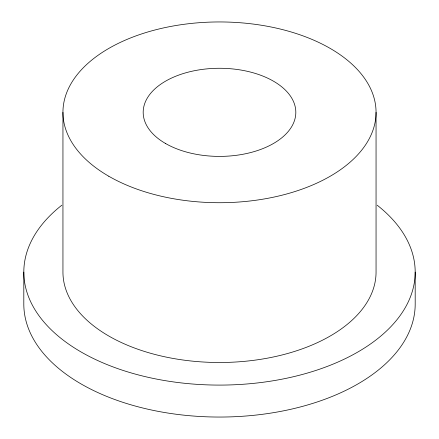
<?xml version="1.0" encoding="UTF-8"?>
<svg xmlns="http://www.w3.org/2000/svg" width="439" height="439" viewBox="0 0 439 439"><rect width="100%" height="100%" fill="white"/><g stroke="black" fill="none" stroke-linecap="round" stroke-linejoin="round"><path stroke-width="0.66" d="M415.19 272.114L415.19 304.068A195.69 112.982 0 0 1 219.5 417.05A195.69 112.982 0 0 1 23.81 304.068L23.81 272.114M376.053 112.335L376.053 272.114A156.553 90.385 0 0 1 219.5 362.499A156.553 90.385 0 0 1 62.947 272.114L62.947 112.335M377.194 205.216A195.69 112.982 0 0 1 350.701 355.936A195.69 112.982 0 0 1 88.299 355.936A195.69 112.982 0 0 1 61.806 205.216M108.801 176.248A156.553 90.385 0 0 0 370.719 135.728A156.553 90.385 0 0 0 178.98 25.028A156.553 90.385 0 0 0 108.801 176.248M165.536 143.493A76.32 44.065 0 0 0 293.219 123.738A76.32 44.065 0 0 0 199.745 69.774A76.32 44.065 0 0 0 165.536 143.493"/></g></svg>
